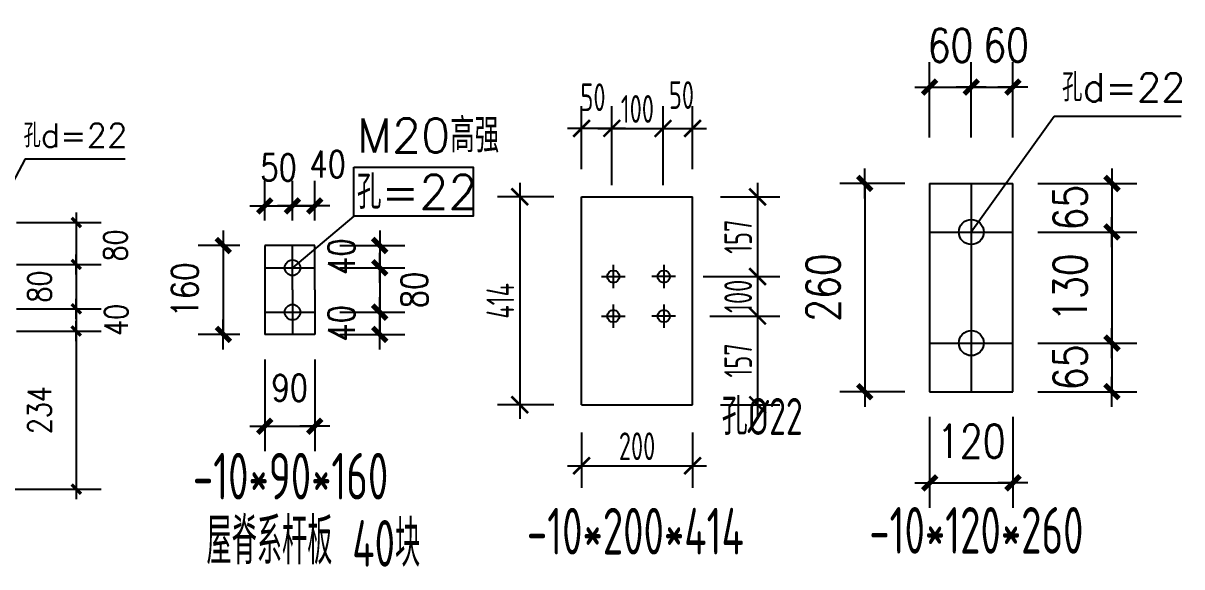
# Model space of a CAD drawing. Header units: millimetres. Extents: x 1471994 to 4527627, y -5186613 to -1927582.
# Drawn here: x 1483876 to 1488050, y -1975452 to -1973495 of the extents above; entities that cross this region are included whole.
import ezdxf
from ezdxf.enums import TextEntityAlignment as Align

# ---------------------------------------------------------------- set-up
doc = ezdxf.new("R2010")
doc.units = ezdxf.units.MM
doc.header["$LTSCALE"] = 1000
doc.header["$PDMODE"] = 34
doc.linetypes.add('CENTER', pattern=[50.8, 31.75, -6.35, 6.35, -6.35])
doc.layers.add('ADIM', color=3, linetype='Continuous')
doc.layers.add('轴线层', color=1, linetype='CENTER', lineweight=15)
doc.layers.add('钢架', color=7, linetype='Continuous', lineweight=25)
doc.styles.add('DIM_FONT', font='simplex.shx', dxfattribs={"width": 0.8, "bigfont": 'hztxt.shx'})
doc.styles.add('hz', font='gbenor.shx', dxfattribs={"width": 0.75, "height": 100, "bigfont": 'gbcbig.shx'})
doc.styles.get("Standard").update_dxf_attribs({"font": 'txt', "bigfont": 'gbcbig.shx'})
doc.styles.add('TSSD_Label', font='Tssdeng.shx', dxfattribs={"width": 0.7, "bigfont": 'hztxt.shx'})
doc.dimstyles.new('WGH(2)', dxfattribs={"dimscale": 1.2, "dimtxt": 100, "dimasz": 0.5, "dimexe": 75, "dimexo": 75, "dimgap": 75, "dimtad": 1, "dimdec": 0, "dimlfac": 0.5, "dimzin": 0, "dimdsep": 46, "dimtxsty": 'DIM_FONT', "dimblk1": '_DIMX', "dimblk2": '_DIMX', "dimsah": 1, "dimcen": 0.09, "dimclrd": 3, "dimclre": 3, "dimclrt": 7, "dimadec": 0, "dimazin": 0, "dimtfac": 1, "dimtdec": 0, "dimtix": 1, "dimtmove": 2, "dimatfit": 3, "dimldrblk": '_DIMX', "dimfxl": 1, "dimtolj": 1, "dimtzin": 0, "dimarcsym": 0})
doc.dimstyles.new('WGH(3)', dxfattribs={"dimscale": 1.2, "dimtxt": 100, "dimasz": 0.3, "dimexe": 75, "dimexo": 75, "dimgap": 75, "dimtad": 1, "dimdec": 0, "dimlfac": 0.333333, "dimzin": 0, "dimdsep": 46, "dimtxsty": 'DIM_FONT', "dimblk1": '_DIMX', "dimblk2": '_DIMX', "dimsah": 1, "dimcen": 0.09, "dimclrd": 3, "dimclre": 3, "dimclrt": 7, "dimazin": 0, "dimtfac": 1, "dimtdec": 0, "dimtix": 1, "dimtmove": 2, "dimatfit": 3, "dimldrblk": '_DIMX', "dimfxl": 1, "dimtolj": 1, "dimtzin": 0, "dimarcsym": 0})
doc.dimstyles.new('细化2倍GJ标注', dxfattribs={"dimtxt": 150, "dimasz": 60, "dimexe": 80, "dimexo": 100, "dimgap": 20, "dimtad": 1, "dimdec": 0, "dimlfac": 0.5, "dimzin": 0, "dimdsep": 46, "dimtxsty": 'hz', "dimblk1": 'ARCHTICK', "dimblk2": 'ARCHTICK', "dimsah": 1, "dimcen": 0.09, "dimdle": 50, "dimclrd": 3, "dimclre": 3, "dimclrt": 7, "dimadec": 0, "dimazin": 0, "dimtfac": 1, "dimtdec": 0, "dimtix": 1, "dimtmove": 2, "dimatfit": 3, "dimfxl": 1, "dimtolj": 1, "dimtzin": 0, "dimarcsym": 0})

# ---------------------------------------------------------------- blocks, each defined once
blk = doc.blocks.new('_DIMX')
blk.add_line((-150, 0), (150, 0))
at = {"const_width": 50}
blk.add_lwpolyline([(-70, -70), (70, 70)], dxfattribs=at)
blk = doc.blocks.new('*D1202')
at = {"color": 3, "lineweight": -2}
for p, q in [((1483851.8, -1974212.5), (1484157.6, -1974212.5)), ((1484067.6, -1974212.3), (1484067.6, -1974212.1)), ((1484067.6, -1974212.5), (1484067.6, -1974363.1)), ((1483851.8, -1974363.1), (1484157.6, -1974363.1)), ((1484067.6, -1974363.4), (1484067.6, -1974363.6))]:
    blk.add_line(p, q, dxfattribs=at)
at = {"layer": 'Defpoints', "color": 0}
for p in [(1483761.8, -1974212.5), (1483761.8, -1974363.1), (1484067.6, -1974363.1)]:
    blk.add_point(p, dxfattribs=at)
at = {"color": 3, "lineweight": -2, "xscale": 0.24, "yscale": 0.24, "zscale": 0.24}
for p, rotation in [((1484067.6, -1974212.5), 270), ((1484067.6, -1974363.1), 90)]:
    blk.add_blockref('_DIMX', p, dxfattribs=dict(at, rotation=rotation))
at = {"color": 7, "insert": (1484208.3, -1974294.8), "char_height": 84, "attachment_point": 5, "rotation": 90, "style": 'DIM_FONT'}
blk.add_mtext('\\A1;80', dxfattribs=at)
blk = doc.blocks.new('*D1203')
at = {"color": 3, "lineweight": -2}
for p, q in [((1483851.8, -1974363.1), (1484157.6, -1974363.1)), ((1484067.6, -1974362.9), (1484067.6, -1974362.7)), ((1484067.6, -1974363.1), (1484067.6, -1974523.1)), ((1483851.8, -1974523.1), (1484157.6, -1974523.1)), ((1484067.6, -1974523.4), (1484067.6, -1974523.6))]:
    blk.add_line(p, q, dxfattribs=at)
at = {"layer": 'Defpoints', "color": 0}
for p in [(1483761.8, -1974363.1), (1483761.8, -1974523.1), (1484067.6, -1974523.1)]:
    blk.add_point(p, dxfattribs=at)
at = {"color": 3, "lineweight": -2, "xscale": 0.24, "yscale": 0.24, "zscale": 0.24}
for p, rotation in [((1484067.6, -1974363.1), 270), ((1484067.6, -1974523.1), 90)]:
    blk.add_blockref('_DIMX', p, dxfattribs=dict(at, rotation=rotation))
at = {"color": 7, "insert": (1483935.6, -1974443.1), "char_height": 84, "attachment_point": 5, "rotation": 90, "style": 'DIM_FONT'}
blk.add_mtext('\\A1;80', dxfattribs=at)
blk = doc.blocks.new('*D1204')
at = {"color": 3, "lineweight": -2}
for p, q in [((1483851.8, -1974523.1), (1484157.6, -1974523.1)), ((1484067.6, -1974522.9), (1484067.6, -1974522.7)), ((1484067.6, -1974523.1), (1484067.6, -1974603.1)), ((1483851.8, -1974603.1), (1484157.6, -1974603.1)), ((1484067.6, -1974603.4), (1484067.6, -1974603.6))]:
    blk.add_line(p, q, dxfattribs=at)
at = {"layer": 'Defpoints', "color": 0}
for p in [(1483761.8, -1974523.1), (1483761.8, -1974603.1), (1484067.6, -1974603.1)]:
    blk.add_point(p, dxfattribs=at)
at = {"color": 3, "lineweight": -2, "xscale": 0.24, "yscale": 0.24, "zscale": 0.24}
for p, rotation in [((1484067.6, -1974523.1), 270), ((1484067.6, -1974603.1), 90)]:
    blk.add_blockref('_DIMX', p, dxfattribs=dict(at, rotation=rotation))
at = {"color": 7, "insert": (1484211.4, -1974563.1), "char_height": 84, "attachment_point": 5, "rotation": 90, "style": 'DIM_FONT'}
blk.add_mtext('\\A1;40', dxfattribs=at)
blk = doc.blocks.new('*D1195')
at = {"color": 3, "lineweight": -2}
for p, q in [((1483941.8, -1974603.1), (1484157.6, -1974603.1)), ((1484067.6, -1974603.4), (1484067.6, -1975172.3)), ((1483671.8, -1975172.5), (1484157.6, -1975172.5))]:
    blk.add_line(p, q, dxfattribs=at)
at = {"layer": 'Defpoints', "color": 0}
for p in [(1483851.8, -1974603.1), (1483581.8, -1975172.5), (1484067.6, -1975172.5)]:
    blk.add_point(p, dxfattribs=at)
at = {"color": 3, "lineweight": -2, "xscale": 0.24, "yscale": 0.24, "zscale": 0.24}
for p, rotation in [((1484067.6, -1974603.1), 90), ((1484067.6, -1975172.5), 270)]:
    blk.add_blockref('_DIMX', p, dxfattribs=dict(at, rotation=rotation))
at = {"color": 7, "insert": (1483935.6, -1974887.8), "char_height": 84, "attachment_point": 5, "rotation": 90, "style": 'DIM_FONT'}
blk.add_mtext('\\A1;234', dxfattribs=at)
blk = doc.blocks.new('*D1206')
at = {"color": 3, "lineweight": -2}
for p, q in [((1484746.4, -1974205.3), (1484746.4, -1974062.6)), ((1484846.4, -1974205.3), (1484846.4, -1974062.6)), ((1484746.1, -1974152.6), (1484745.7, -1974152.6)), ((1484746.4, -1974152.6), (1484846.4, -1974152.6)), ((1484846.8, -1974152.6), (1484847.1, -1974152.6))]:
    blk.add_line(p, q, dxfattribs=at)
at = {"layer": 'Defpoints', "color": 0}
for p in [(1484846.4, -1974152.6), (1484746.4, -1974295.3), (1484846.4, -1974295.3)]:
    blk.add_point(p, dxfattribs=at)
at = {"color": 3, "lineweight": -2, "xscale": 0.36, "yscale": 0.36, "zscale": 0.36}
blk.add_blockref('_DIMX', (1484746.4, -1974152.6), dxfattribs=at)
at = {"color": 3, "lineweight": -2, "xscale": 0.36, "yscale": 0.36, "zscale": 0.36, "rotation": 180}
blk.add_blockref('_DIMX', (1484846.4, -1974152.6), dxfattribs=at)
at = {"color": 7, "insert": (1484796.4, -1974014.6), "char_height": 96, "attachment_point": 5, "style": 'DIM_FONT'}
blk.add_mtext('\\A1;50', dxfattribs=at)
blk = doc.blocks.new('*D1207')
at = {"color": 3, "lineweight": -2}
for p, q in [((1484846.4, -1974205.3), (1484846.4, -1974062.6)), ((1484926.4, -1974205.3), (1484926.4, -1974062.6)), ((1484846.1, -1974152.6), (1484845.7, -1974152.6)), ((1484846.4, -1974152.6), (1484926.4, -1974152.6)), ((1484926.8, -1974152.6), (1484927.1, -1974152.6))]:
    blk.add_line(p, q, dxfattribs=at)
at = {"layer": 'Defpoints', "color": 0}
for p in [(1484926.4, -1974152.6), (1484846.4, -1974295.3), (1484926.4, -1974295.3)]:
    blk.add_point(p, dxfattribs=at)
at = {"color": 3, "lineweight": -2, "xscale": 0.36, "yscale": 0.36, "zscale": 0.36}
blk.add_blockref('_DIMX', (1484846.4, -1974152.6), dxfattribs=at)
at = {"color": 3, "lineweight": -2, "xscale": 0.36, "yscale": 0.36, "zscale": 0.36, "rotation": 180}
blk.add_blockref('_DIMX', (1484926.4, -1974152.6), dxfattribs=at)
at = {"color": 7, "insert": (1484973.2, -1974002.6), "char_height": 96, "attachment_point": 5, "style": 'DIM_FONT'}
blk.add_mtext('\\A1;40', dxfattribs=at)
blk = doc.blocks.new('*D1208')
at = {"color": 3, "lineweight": -2}
for p, q in [((1484746.4, -1974705.3), (1484746.4, -1975036)), ((1484926.4, -1974705.3), (1484926.4, -1975036)), ((1484746.1, -1974946), (1484745.7, -1974946)), ((1484746.4, -1974946), (1484926.4, -1974946)), ((1484926.8, -1974946), (1484927.1, -1974946))]:
    blk.add_line(p, q, dxfattribs=at)
at = {"layer": 'Defpoints', "color": 0}
for p in [(1484746.4, -1974615.3), (1484926.4, -1974615.3), (1484926.4, -1974946)]:
    blk.add_point(p, dxfattribs=at)
at = {"color": 3, "lineweight": -2, "xscale": 0.36, "yscale": 0.36, "zscale": 0.36}
blk.add_blockref('_DIMX', (1484746.4, -1974946), dxfattribs=at)
at = {"color": 3, "lineweight": -2, "xscale": 0.36, "yscale": 0.36, "zscale": 0.36, "rotation": 180}
blk.add_blockref('_DIMX', (1484926.4, -1974946), dxfattribs=at)
at = {"color": 7, "insert": (1484836.4, -1974808), "char_height": 96, "attachment_point": 5, "style": 'DIM_FONT'}
blk.add_mtext('\\A1;90', dxfattribs=at)
blk = doc.blocks.new('*D1209')
at = {"color": 3, "lineweight": -2}
for p, q in [((1485016.4, -1974295.3), (1485250.5, -1974295.3)), ((1485160.5, -1974294.9), (1485160.5, -1974294.5)), ((1485160.5, -1974295.3), (1485160.5, -1974375.3)), ((1485016.4, -1974375.3), (1485250.5, -1974375.3)), ((1485160.5, -1974375.6), (1485160.5, -1974376))]:
    blk.add_line(p, q, dxfattribs=at)
at = {"layer": 'Defpoints', "color": 0}
for p in [(1484926.4, -1974295.3), (1484926.4, -1974375.3), (1485160.5, -1974375.3)]:
    blk.add_point(p, dxfattribs=at)
at = {"color": 3, "lineweight": -2, "xscale": 0.36, "yscale": 0.36, "zscale": 0.36}
for p, rotation in [((1485160.5, -1974295.3), 270), ((1485160.5, -1974375.3), 90)]:
    blk.add_blockref('_DIMX', p, dxfattribs=dict(at, rotation=rotation))
at = {"color": 7, "insert": (1485022.5, -1974335.3), "char_height": 96, "attachment_point": 5, "rotation": 90, "style": 'DIM_FONT'}
blk.add_mtext('\\A1;40', dxfattribs=at)
blk = doc.blocks.new('*D1210')
at = {"color": 3, "lineweight": -2}
for p, q in [((1485016.4, -1974375.3), (1485250.5, -1974375.3)), ((1485160.5, -1974374.9), (1485160.5, -1974374.5)), ((1485160.5, -1974375.3), (1485160.5, -1974535.3)), ((1485016.4, -1974535.3), (1485250.5, -1974535.3)), ((1485160.5, -1974535.6), (1485160.5, -1974536))]:
    blk.add_line(p, q, dxfattribs=at)
at = {"layer": 'Defpoints', "color": 0}
for p in [(1484926.4, -1974375.3), (1484926.4, -1974535.3), (1485160.5, -1974535.3)]:
    blk.add_point(p, dxfattribs=at)
at = {"color": 3, "lineweight": -2, "xscale": 0.36, "yscale": 0.36, "zscale": 0.36}
for p, rotation in [((1485160.5, -1974375.3), 270), ((1485160.5, -1974535.3), 90)]:
    blk.add_blockref('_DIMX', p, dxfattribs=dict(at, rotation=rotation))
at = {"color": 7, "insert": (1485285.3, -1974455.3), "char_height": 96, "attachment_point": 5, "rotation": 90, "style": 'DIM_FONT'}
blk.add_mtext('\\A1;80', dxfattribs=at)
blk = doc.blocks.new('*D1205')
at = {"color": 3, "lineweight": -2}
for p, q in [((1485016.4, -1974535.3), (1485250.5, -1974535.3)), ((1485160.5, -1974534.9), (1485160.5, -1974534.5)), ((1485160.5, -1974535.3), (1485160.5, -1974615.3)), ((1485016.4, -1974615.3), (1485250.5, -1974615.3)), ((1485160.5, -1974615.6), (1485160.5, -1974616))]:
    blk.add_line(p, q, dxfattribs=at)
at = {"layer": 'Defpoints', "color": 0}
for p in [(1484926.4, -1974535.3), (1484926.4, -1974615.3), (1485160.5, -1974615.3)]:
    blk.add_point(p, dxfattribs=at)
at = {"color": 3, "lineweight": -2, "xscale": 0.36, "yscale": 0.36, "zscale": 0.36}
for p, rotation in [((1485160.5, -1974535.3), 270), ((1485160.5, -1974615.3), 90)]:
    blk.add_blockref('_DIMX', p, dxfattribs=dict(at, rotation=rotation))
at = {"color": 7, "insert": (1485022.5, -1974575.3), "char_height": 96, "attachment_point": 5, "rotation": 90, "style": 'DIM_FONT'}
blk.add_mtext('\\A1;40', dxfattribs=at)
blk = doc.blocks.new('*D1211')
at = {"color": 3, "lineweight": -2}
for p, q in [((1484656.4, -1974295.3), (1484507.1, -1974295.3)), ((1484597.1, -1974294.9), (1484597.1, -1974294.5)), ((1484597.1, -1974295.3), (1484597.1, -1974615.3)), ((1484656.4, -1974615.3), (1484507.1, -1974615.3)), ((1484597.1, -1974615.6), (1484597.1, -1974616))]:
    blk.add_line(p, q, dxfattribs=at)
at = {"layer": 'Defpoints', "color": 0}
for p in [(1484746.4, -1974295.3), (1484597.1, -1974615.3), (1484746.4, -1974615.3)]:
    blk.add_point(p, dxfattribs=at)
at = {"color": 3, "lineweight": -2, "xscale": 0.36, "yscale": 0.36, "zscale": 0.36}
for p, rotation in [((1484597.1, -1974295.3), 270), ((1484597.1, -1974615.3), 90)]:
    blk.add_blockref('_DIMX', p, dxfattribs=dict(at, rotation=rotation))
at = {"color": 7, "insert": (1484459.1, -1974455.3), "char_height": 96, "attachment_point": 5, "rotation": 90, "style": 'DIM_FONT'}
blk.add_mtext('\\A1;160', dxfattribs=at)
blk = doc.blocks.new('_ArchTick')
at = {"color": 0, "linetype": 'ByBlock', "const_width": 0.15}
blk.add_lwpolyline([(-0.5, -0.5), (0.5, 0.5)], dxfattribs=at)
blk = doc.blocks.new('*D1230')
at = {"color": 3, "lineweight": -2}
for p, q in [((1485887.6, -1974020), (1485887.6, -1973793.5)), ((1485996.5, -1974077.8), (1485996.5, -1973793.5)), ((1486046.5, -1973873.5), (1485837.6, -1973873.5))]:
    blk.add_line(p, q, dxfattribs=at)
at = {"layer": 'Defpoints', "color": 0}
for p in [(1485887.6, -1973873.5), (1485887.6, -1974120), (1485996.5, -1974177.8)]:
    blk.add_point(p, dxfattribs=at)
at = {"color": 3, "lineweight": -2, "xscale": 60, "yscale": 60, "zscale": 60, "rotation": 180}
blk.add_blockref('_ArchTick', (1485887.6, -1973873.5), dxfattribs=at)
at = {"color": 3, "lineweight": -2, "xscale": 60, "yscale": 60, "zscale": 60}
blk.add_blockref('_ArchTick', (1485996.5, -1973873.5), dxfattribs=at)
at = {"color": 7, "insert": (1485928.9, -1973761.2), "char_height": 100, "attachment_point": 5, "style": 'hz'}
blk.add_mtext('\\A1;50', dxfattribs=at)
blk = doc.blocks.new('*D1225')
at = {"color": 3, "lineweight": -2}
for p, q in [((1485996.5, -1973977.8), (1485996.5, -1973793.5)), ((1486181.2, -1974077.8), (1486181.2, -1973793.5)), ((1485946.5, -1973873.5), (1486231.2, -1973873.5))]:
    blk.add_line(p, q, dxfattribs=at)
at = {"layer": 'Defpoints', "color": 0}
for p in [(1486181.2, -1973873.5), (1485996.5, -1974077.8), (1486181.2, -1974177.8)]:
    blk.add_point(p, dxfattribs=at)
at = {"color": 3, "lineweight": -2, "xscale": 60, "yscale": 60, "zscale": 60, "rotation": 180}
blk.add_blockref('_ArchTick', (1485996.5, -1973873.5), dxfattribs=at)
at = {"color": 3, "lineweight": -2, "xscale": 60, "yscale": 60, "zscale": 60}
blk.add_blockref('_ArchTick', (1486181.2, -1973873.5), dxfattribs=at)
at = {"color": 7, "insert": (1486088.8, -1973803.5), "char_height": 100, "attachment_point": 5, "style": 'hz'}
blk.add_mtext('\\A1;100', dxfattribs=at)
blk = doc.blocks.new('*D1231')
at = {"color": 3, "lineweight": -2}
for p, q in [((1486181.2, -1973977.8), (1486181.2, -1973793.5)), ((1486287.6, -1974020), (1486287.6, -1973793.5)), ((1486131.2, -1973873.5), (1486337.6, -1973873.5))]:
    blk.add_line(p, q, dxfattribs=at)
at = {"layer": 'Defpoints', "color": 0}
for p in [(1486287.6, -1973873.5), (1486181.2, -1974077.8), (1486287.6, -1974120)]:
    blk.add_point(p, dxfattribs=at)
at = {"color": 3, "lineweight": -2, "xscale": 60, "yscale": 60, "zscale": 60, "rotation": 180}
blk.add_blockref('_ArchTick', (1486181.2, -1973873.5), dxfattribs=at)
at = {"color": 3, "lineweight": -2, "xscale": 60, "yscale": 60, "zscale": 60}
blk.add_blockref('_ArchTick', (1486287.6, -1973873.5), dxfattribs=at)
at = {"color": 7, "insert": (1486247.6, -1973753.5), "char_height": 100, "attachment_point": 5, "style": 'hz'}
blk.add_mtext('\\A1;50', dxfattribs=at)
blk = doc.blocks.new('*D1226')
at = {"color": 3, "lineweight": -2}
for p, q in [((1486521.7, -1974070), (1486521.7, -1974457)), ((1486387.6, -1974120), (1486601.7, -1974120)), ((1486325.9, -1974407), (1486601.7, -1974407))]:
    blk.add_line(p, q, dxfattribs=at)
at = {"layer": 'Defpoints', "color": 0}
for p in [(1486287.6, -1974120), (1486225.9, -1974407), (1486521.7, -1974407)]:
    blk.add_point(p, dxfattribs=at)
at = {"color": 3, "lineweight": -2, "xscale": 60, "yscale": 60, "zscale": 60}
for p, rotation in [((1486521.7, -1974120), 90), ((1486521.7, -1974407), 270)]:
    blk.add_blockref('_ArchTick', p, dxfattribs=dict(at, rotation=rotation))
at = {"color": 7, "insert": (1486451.7, -1974263.5), "char_height": 100, "attachment_point": 5, "rotation": 90, "style": 'hz'}
blk.add_mtext('\\A1;157', dxfattribs=at)
blk = doc.blocks.new('*D1227')
at = {"color": 3, "lineweight": -2}
for p, q in [((1486521.7, -1974357), (1486521.7, -1974599.2)), ((1486449.8, -1974407), (1486601.7, -1974407)), ((1486349.8, -1974549.2), (1486601.7, -1974549.2))]:
    blk.add_line(p, q, dxfattribs=at)
at = {"layer": 'Defpoints', "color": 0}
for p in [(1486349.8, -1974407), (1486249.8, -1974549.2), (1486521.7, -1974549.2)]:
    blk.add_point(p, dxfattribs=at)
at = {"color": 3, "lineweight": -2, "xscale": 60, "yscale": 60, "zscale": 60}
for p, rotation in [((1486521.7, -1974407), 90), ((1486521.7, -1974549.2), 270)]:
    blk.add_blockref('_ArchTick', p, dxfattribs=dict(at, rotation=rotation))
at = {"color": 7, "insert": (1486451.7, -1974478.1), "char_height": 100, "attachment_point": 5, "rotation": 90, "style": 'hz'}
blk.add_mtext('\\A1;100', dxfattribs=at)
blk = doc.blocks.new('*D1228')
at = {"color": 3, "lineweight": -2}
for p, q in [((1486521.7, -1974499.2), (1486521.7, -1974918.7)), ((1486349.8, -1974549.2), (1486601.7, -1974549.2)), ((1486387.6, -1974868.7), (1486601.7, -1974868.7))]:
    blk.add_line(p, q, dxfattribs=at)
at = {"layer": 'Defpoints', "color": 0}
for p in [(1486249.8, -1974549.2), (1486287.6, -1974868.7), (1486521.7, -1974868.7)]:
    blk.add_point(p, dxfattribs=at)
at = {"color": 3, "lineweight": -2, "xscale": 60, "yscale": 60, "zscale": 60}
for p, rotation in [((1486521.7, -1974549.2), 90), ((1486521.7, -1974868.7), 270)]:
    blk.add_blockref('_ArchTick', p, dxfattribs=dict(at, rotation=rotation))
at = {"color": 7, "insert": (1486451.7, -1974709), "char_height": 100, "attachment_point": 5, "rotation": 90, "style": 'hz'}
blk.add_mtext('\\A1;157', dxfattribs=at)
blk = doc.blocks.new('*D1232')
at = {"color": 3, "lineweight": -2}
for p, q in [((1485665.1, -1974070), (1485665.1, -1974918.7)), ((1485787.6, -1974120), (1485585.1, -1974120)), ((1485787.6, -1974868.7), (1485585.1, -1974868.7))]:
    blk.add_line(p, q, dxfattribs=at)
at = {"layer": 'Defpoints', "color": 0}
for p in [(1485887.6, -1974120), (1485665.1, -1974868.7), (1485887.6, -1974868.7)]:
    blk.add_point(p, dxfattribs=at)
at = {"color": 3, "lineweight": -2, "xscale": 60, "yscale": 60, "zscale": 60}
for p, rotation in [((1485665.1, -1974120), 90), ((1485665.1, -1974868.7), 270)]:
    blk.add_blockref('_ArchTick', p, dxfattribs=dict(at, rotation=rotation))
at = {"color": 7, "insert": (1485595.1, -1974494.4), "char_height": 100, "attachment_point": 5, "rotation": 90, "style": 'hz'}
blk.add_mtext('\\A1;414', dxfattribs=at)
blk = doc.blocks.new('*D1229')
at = {"color": 3, "lineweight": -2}
for p, q in [((1485887.6, -1974968.7), (1485887.6, -1975168.1)), ((1486287.6, -1974968.7), (1486287.6, -1975168.1)), ((1485837.6, -1975088.1), (1486337.6, -1975088.1))]:
    blk.add_line(p, q, dxfattribs=at)
at = {"layer": 'Defpoints', "color": 0}
for p in [(1485887.6, -1974868.7), (1486287.6, -1974868.7), (1486287.6, -1975088.1)]:
    blk.add_point(p, dxfattribs=at)
at = {"color": 3, "lineweight": -2, "xscale": 60, "yscale": 60, "zscale": 60, "rotation": 180}
blk.add_blockref('_ArchTick', (1485887.6, -1975088.1), dxfattribs=at)
at = {"color": 3, "lineweight": -2, "xscale": 60, "yscale": 60, "zscale": 60}
blk.add_blockref('_ArchTick', (1486287.6, -1975088.1), dxfattribs=at)
at = {"color": 7, "insert": (1486087.6, -1975018.1), "char_height": 100, "attachment_point": 5, "style": 'hz'}
blk.add_mtext('\\A1;200', dxfattribs=at)
blk = doc.blocks.new('*D1233')
at = {"color": 3, "lineweight": -2}
for p, q in [((1487051.6, -1974071.6), (1486817.6, -1974071.6)), ((1486907.6, -1974071.9), (1486907.6, -1974821.2)), ((1487051.6, -1974821.6), (1486817.6, -1974821.6))]:
    blk.add_line(p, q, dxfattribs=at)
at = {"layer": 'Defpoints', "color": 0}
for p in [(1487141.6, -1974071.6), (1486907.6, -1974821.6), (1487141.6, -1974821.6)]:
    blk.add_point(p, dxfattribs=at)
at = {"color": 3, "lineweight": -2, "xscale": 0.36, "yscale": 0.36, "zscale": 0.36}
for p, rotation in [((1486907.6, -1974071.6), 90), ((1486907.6, -1974821.6), 270)]:
    blk.add_blockref('_DIMX', p, dxfattribs=dict(at, rotation=rotation))
at = {"color": 7, "insert": (1486757.6, -1974446.6), "char_height": 120, "attachment_point": 5, "rotation": 90, "style": 'DIM_FONT'}
blk.add_mtext('\\A1;260', dxfattribs=at)
blk = doc.blocks.new('*D1234')
at = {"color": 3, "lineweight": -2}
for p, q in [((1487141.6, -1973906.6), (1487141.6, -1973634.6)), ((1487291.6, -1973906.6), (1487291.6, -1973634.6)), ((1487141.3, -1973724.6), (1487140.9, -1973724.6)), ((1487141.6, -1973724.6), (1487291.6, -1973724.6)), ((1487292, -1973724.6), (1487292.4, -1973724.6))]:
    blk.add_line(p, q, dxfattribs=at)
at = {"layer": 'Defpoints', "color": 0}
for p in [(1487291.6, -1973724.6), (1487141.6, -1973996.6), (1487291.6, -1973996.6)]:
    blk.add_point(p, dxfattribs=at)
at = {"color": 3, "lineweight": -2, "xscale": 0.36, "yscale": 0.36, "zscale": 0.36}
blk.add_blockref('_DIMX', (1487141.6, -1973724.6), dxfattribs=at)
at = {"color": 3, "lineweight": -2, "xscale": 0.36, "yscale": 0.36, "zscale": 0.36, "rotation": 180}
blk.add_blockref('_DIMX', (1487291.6, -1973724.6), dxfattribs=at)
at = {"color": 7, "insert": (1487216.6, -1973574.6), "char_height": 120, "attachment_point": 5, "style": 'DIM_FONT'}
blk.add_mtext('\\A1;60', dxfattribs=at)
blk = doc.blocks.new('*D1235')
at = {"color": 3, "lineweight": -2}
for p, q in [((1487291.6, -1973906.6), (1487291.6, -1973634.6)), ((1487441.6, -1973906.6), (1487441.6, -1973634.6)), ((1487291.3, -1973724.6), (1487290.9, -1973724.6)), ((1487291.6, -1973724.6), (1487441.6, -1973724.6)), ((1487442, -1973724.6), (1487442.4, -1973724.6))]:
    blk.add_line(p, q, dxfattribs=at)
at = {"layer": 'Defpoints', "color": 0}
for p in [(1487441.6, -1973724.6), (1487291.6, -1973996.6), (1487441.6, -1973996.6)]:
    blk.add_point(p, dxfattribs=at)
at = {"color": 3, "lineweight": -2, "xscale": 0.36, "yscale": 0.36, "zscale": 0.36}
blk.add_blockref('_DIMX', (1487291.6, -1973724.6), dxfattribs=at)
at = {"color": 3, "lineweight": -2, "xscale": 0.36, "yscale": 0.36, "zscale": 0.36, "rotation": 180}
blk.add_blockref('_DIMX', (1487441.6, -1973724.6), dxfattribs=at)
at = {"color": 7, "insert": (1487417.2, -1973573.4), "char_height": 120, "attachment_point": 5, "style": 'DIM_FONT'}
blk.add_mtext('\\A1;60', dxfattribs=at)
blk = doc.blocks.new('*D1237')
at = {"color": 3, "lineweight": -2}
for p, q in [((1487141.6, -1974911.6), (1487141.6, -1975240)), ((1487441.6, -1974911.6), (1487441.6, -1975240)), ((1487141.3, -1975150), (1487140.9, -1975150)), ((1487141.6, -1975150), (1487441.6, -1975150)), ((1487442, -1975150), (1487442.4, -1975150))]:
    blk.add_line(p, q, dxfattribs=at)
at = {"layer": 'Defpoints', "color": 0}
for p in [(1487141.6, -1974821.6), (1487441.6, -1974821.6), (1487441.6, -1975150)]:
    blk.add_point(p, dxfattribs=at)
at = {"color": 3, "lineweight": -2, "xscale": 0.36, "yscale": 0.36, "zscale": 0.36}
blk.add_blockref('_DIMX', (1487141.6, -1975150), dxfattribs=at)
at = {"color": 3, "lineweight": -2, "xscale": 0.36, "yscale": 0.36, "zscale": 0.36, "rotation": 180}
blk.add_blockref('_DIMX', (1487441.6, -1975150), dxfattribs=at)
at = {"color": 7, "insert": (1487291.6, -1975000), "char_height": 120, "attachment_point": 5, "style": 'DIM_FONT'}
blk.add_mtext('\\A1;120', dxfattribs=at)
blk = doc.blocks.new('*D1236')
at = {"color": 3, "lineweight": -2}
for p, q in [((1487531.6, -1974071.6), (1487888.2, -1974071.6)), ((1487798.2, -1974071.2), (1487798.2, -1974070.9)), ((1487798.2, -1974071.6), (1487798.2, -1974246.6)), ((1487531.6, -1974246.6), (1487888.2, -1974246.6)), ((1487798.2, -1974246.9), (1487798.2, -1974247.3))]:
    blk.add_line(p, q, dxfattribs=at)
at = {"layer": 'Defpoints', "color": 0}
for p in [(1487441.6, -1974071.6), (1487441.6, -1974246.6), (1487798.2, -1974246.6)]:
    blk.add_point(p, dxfattribs=at)
at = {"color": 3, "lineweight": -2, "xscale": 0.36, "yscale": 0.36, "zscale": 0.36}
for p, rotation in [((1487798.2, -1974071.6), 270), ((1487798.2, -1974246.6), 90)]:
    blk.add_blockref('_DIMX', p, dxfattribs=dict(at, rotation=rotation))
at = {"color": 7, "insert": (1487648.2, -1974159.1), "char_height": 120, "attachment_point": 5, "rotation": 90, "style": 'DIM_FONT'}
blk.add_mtext('\\A1;65', dxfattribs=at)
blk = doc.blocks.new('*D1238')
at = {"color": 3, "lineweight": -2}
for p, q in [((1487798.2, -1974246.2), (1487798.2, -1974245.9)), ((1487531.6, -1974246.6), (1487888.2, -1974246.6)), ((1487798.2, -1974246.6), (1487798.2, -1974646.6)), ((1487531.6, -1974646.6), (1487888.2, -1974646.6)), ((1487798.2, -1974646.9), (1487798.2, -1974647.3))]:
    blk.add_line(p, q, dxfattribs=at)
at = {"layer": 'Defpoints', "color": 0}
for p in [(1487441.6, -1974246.6), (1487441.6, -1974646.6), (1487798.2, -1974646.6)]:
    blk.add_point(p, dxfattribs=at)
at = {"color": 3, "lineweight": -2, "xscale": 0.36, "yscale": 0.36, "zscale": 0.36}
for p, rotation in [((1487798.2, -1974246.6), 270), ((1487798.2, -1974646.6), 90)]:
    blk.add_blockref('_DIMX', p, dxfattribs=dict(at, rotation=rotation))
at = {"color": 7, "insert": (1487648.2, -1974446.6), "char_height": 120, "attachment_point": 5, "rotation": 90, "style": 'DIM_FONT'}
blk.add_mtext('\\A1;130', dxfattribs=at)
blk = doc.blocks.new('*D1239')
at = {"color": 3, "lineweight": -2}
for p, q in [((1487531.6, -1974646.6), (1487888.2, -1974646.6)), ((1487798.2, -1974646.2), (1487798.2, -1974645.9)), ((1487798.2, -1974646.6), (1487798.2, -1974821.6)), ((1487531.6, -1974821.6), (1487888.2, -1974821.6)), ((1487798.2, -1974821.9), (1487798.2, -1974822.3))]:
    blk.add_line(p, q, dxfattribs=at)
at = {"layer": 'Defpoints', "color": 0}
for p in [(1487441.6, -1974646.6), (1487441.6, -1974821.6), (1487798.2, -1974821.6)]:
    blk.add_point(p, dxfattribs=at)
at = {"color": 3, "lineweight": -2, "xscale": 0.36, "yscale": 0.36, "zscale": 0.36}
for p, rotation in [((1487798.2, -1974646.6), 270), ((1487798.2, -1974821.6), 90)]:
    blk.add_blockref('_DIMX', p, dxfattribs=dict(at, rotation=rotation))
at = {"color": 7, "insert": (1487648.2, -1974734.1), "char_height": 120, "attachment_point": 5, "rotation": 90, "style": 'DIM_FONT'}
blk.add_mtext('\\A1;65', dxfattribs=at)

msp = doc.modelspace()

# ---------------------------------------------------------------- linework, layer by layer
for p, q in [((1487590.4, -1973830.9), (1487291.6, -1974246.6)), ((1488047.3, -1973830.9), (1487590.4, -1973830.9)), ((1483883.4, -1973983.5), (1483681.8, -1974363.1)), ((1483883.4, -1973983.5), (1484243.5, -1973983.5)), ((1487141.6, -1974071.6), (1487141.6, -1974821.6)), ((1487141.6, -1974071.6), (1487441.6, -1974071.6)), ((1487291.6, -1974071.6), (1487291.6, -1974821.6)), ((1487441.6, -1974821.6), (1487441.6, -1974071.6)), ((1485887.6, -1974120), (1486287.6, -1974120)), ((1485887.6, -1974680), (1485887.6, -1974120)), ((1485946.5, -1974120), (1485988.7, -1974120)), ((1486287.6, -1974680), (1486287.6, -1974120)), ((1485067, -1974189.7), (1484846.4, -1974375.3)), ((1487141.6, -1974246.6), (1487441.6, -1974246.6)), ((1484926.4, -1974295.3), (1484746.4, -1974295.3)), ((1484746.4, -1974295.3), (1484746.4, -1974615.3)), ((1484846.4, -1974455.3), (1484846.4, -1974295.3)), ((1484926.4, -1974455.3), (1484926.4, -1974295.3)), ((1486002.1, -1974364.8), (1486002.1, -1974449.2)), ((1486183.7, -1974364.8), (1486183.7, -1974449.2)), ((1484746.4, -1974375.3), (1484926.4, -1974375.3)), ((1485959.9, -1974407), (1486044.3, -1974407)), ((1486225.9, -1974407), (1486141.4, -1974407)), ((1484846.4, -1974455.3), (1484846.4, -1974615.3)), ((1484926.4, -1974455.3), (1484926.4, -1974615.3)), ((1484746.4, -1974535.3), (1484926.4, -1974535.3)), ((1486002.1, -1974507), (1486002.1, -1974591.5)), ((1486183.7, -1974507), (1486183.7, -1974591.5)), ((1485959.9, -1974549.2), (1486044.3, -1974549.2)), ((1486225.9, -1974549.2), (1486141.4, -1974549.2)), ((1484926.4, -1974615.3), (1484746.4, -1974615.3)), ((1487141.6, -1974646.6), (1487441.6, -1974646.6)), ((1487141.6, -1974646.6), (1487441.6, -1974646.6)), ((1487141.6, -1974646.6), (1487441.6, -1974646.6)), ((1487141.6, -1974821.6), (1487441.6, -1974821.6)), ((1487141.6, -1974821.6), (1487441.6, -1974821.6))]:
    msp.add_line(p, q)
at = {"color": 1}
for p, q in [((1485887.6, -1974868.7), (1485887.6, -1974680)), ((1486287.6, -1974868.7), (1486287.6, -1974680)), ((1485887.6, -1974868.7), (1486287.6, -1974868.7))]:
    msp.add_line(p, q, dxfattribs=at)
msp.add_lwpolyline([(1485067, -1974013.5), (1485497.1, -1974013.5), (1485497.1, -1974189.7), (1485067, -1974189.7)], close=True)
for centre, radius in [((1487291.6, -1974246.6), 45), ((1484846.4, -1974375.3), 28), ((1486002.1, -1974407), 22), ((1486183.7, -1974407), 22), ((1484846.4, -1974535.3), 28), ((1486002.1, -1974549.2), 22), ((1486183.7, -1974549.2), 22), ((1487291.6, -1974646.6), 45)]:
    msp.add_circle(centre, radius)

# ---------------------------------------------------------------- texts
at = {"layer": 'ADIM', "style": 'TSSD_Label', "width": 0.7}
msp.add_text('孔%%C22', height=133.16, dxfattribs=at).set_placement((1486684.5, -1975017.2), align=Align.BOTTOM_RIGHT)
at = {"layer": '轴线层', "color": 0, "linetype": 'ByBlock', "attachment_point": 1}
for insert, char_height, own_width in [((1487618.4, -1973674.7), 101.92, 1253.61), ((1483877.8, -1973855.9), 85.75, 1054.72)]:
    msp.add_mtext_dynamic_manual_height_columns('孔d=22', width=1506.743, gutter_width=12.5, heights=[336], dxfattribs=dict(at, insert=insert, char_height=char_height)).dxf.set("width", own_width)
at = {"layer": '轴线层', "color": 4, "linetype": 'ByBlock', "char_height": 122.5, "attachment_point": 1}
for s, insert in [('M20高强', (1485078.5, -1973837.7)), ('孔=22', (1485078.5, -1974040.9))]:
    msp.add_mtext_dynamic_manual_height_columns(s, width=1506.743, gutter_width=12.5, heights=[336], dxfattribs=dict(at, insert=insert))
at = {"layer": '钢架', "lineweight": 13, "char_height": 168, "attachment_point": 1, "style": 'hz'}
for s, insert, width in [(' -10*90*160', (1484419.3, -1975041.8), 1125.583), (' -10*200*414', (1485622.4, -1975239.8), 1125.583), (' -10*120*260', (1486855.9, -1975236.9), 1125.583), ('屋脊系杆板', (1484536.5, -1975275.4), 983.576), ('40块', (1485061.4, -1975283.7), 688.503)]:
    msp.add_mtext(s, dxfattribs=dict(at, insert=insert, width=width))

# ---------------------------------------------------------------- dimensions: what is measured, and where the dimension line sits
for base, p1, p2, text, dimstyle, picture, middle in [((1487441.6, -1973724.6), (1487291.6, -1973996.6), (1487441.6, -1973996.6), '60', 'WGH(3)', '*D1235', (1487417.2, -1973573.4)), ((1485887.6, -1973873.5), (1485996.5, -1974177.8), (1485887.6, -1974120), '50', '细化2倍GJ标注', '*D1230', (1485928.9, -1973761.2)), ((1486287.6, -1973873.5), (1486181.2, -1974077.8), (1486287.6, -1974120), '50', '细化2倍GJ标注', '*D1231', (1486247.6, -1973753.5))]:
    dim = msp.add_linear_dim(base=base, p1=p1, p2=p2, text=text, dimstyle=dimstyle)
    dim.commit()
    dim.dimension.update_dxf_attribs({"geometry": picture, "text_midpoint": middle, "dimtype": 160})
for base, p1, p2, text, dimstyle, picture, middle in [((1487291.6, -1973724.6), (1487141.6, -1973996.6), (1487291.6, -1973996.6), '60', 'WGH(3)', '*D1234', (1487216.6, -1973574.6)), ((1486181.2, -1973873.5), (1485996.5, -1974077.8), (1486181.2, -1974177.8), '100', '细化2倍GJ标注', '*D1225', (1486088.8, -1973803.5)), ((1487441.6, -1975150), (1487141.6, -1974821.6), (1487441.6, -1974821.6), '120', 'WGH(3)', '*D1237', (1487291.6, -1975000)), ((1486287.6, -1975088.1), (1485887.6, -1974868.7), (1486287.6, -1974868.7), '200', '细化2倍GJ标注', '*D1229', (1486087.6, -1975018.1))]:
    dim = msp.add_linear_dim(base=base, p1=p1, p2=p2, text=text, dimstyle=dimstyle)
    dim.commit()
    dim.dimension.update_dxf_attribs({"geometry": picture, "text_midpoint": middle})
for base, p1, p2, text, picture, middle in [((1484846.4, -1974152.6), (1484746.4, -1974295.3), (1484846.4, -1974295.3), '50', '*D1206', (1484796.4, -1974014.6)), ((1484926.4, -1974946), (1484746.4, -1974615.3), (1484926.4, -1974615.3), '90', '*D1208', (1484836.4, -1974808))]:
    dim = msp.add_linear_dim(base=base, p1=p1, p2=p2, text=text, dimstyle='WGH(2)', override={"dimtxt": 80, "dimasz": 0.3})
    dim.commit()
    dim.dimension.update_dxf_attribs({"geometry": picture, "text_midpoint": middle})
dim = msp.add_linear_dim(base=(1484926.4, -1974152.6), p1=(1484846.4, -1974295.3), p2=(1484926.4, -1974295.3), dimstyle='WGH(2)', override={"dimtxt": 80, "dimasz": 0.3})
dim.commit()
dim.dimension.update_dxf_attribs({"geometry": '*D1207', "text_midpoint": (1484973.2, -1974002.6), "dimtype": 160})
for base, p1, p2, text, dimstyle, picture, middle in [((1486907.6, -1974821.6), (1487141.6, -1974071.6), (1487141.6, -1974821.6), '260', 'WGH(3)', '*D1233', (1486757.6, -1974446.6)), ((1487798.2, -1974246.6), (1487441.6, -1974071.6), (1487441.6, -1974246.6), '65', 'WGH(3)', '*D1236', (1487648.2, -1974159.1)), ((1485665.1, -1974868.7), (1485887.6, -1974120), (1485887.6, -1974868.7), '414', '细化2倍GJ标注', '*D1232', (1485595.1, -1974494.4)), ((1486521.7, -1974407), (1486287.6, -1974120), (1486225.9, -1974407), '157', '细化2倍GJ标注', '*D1226', (1486451.7, -1974263.5)), ((1487798.2, -1974646.6), (1487441.6, -1974246.6), (1487441.6, -1974646.6), '130', 'WGH(3)', '*D1238', (1487648.2, -1974446.6)), ((1486521.7, -1974549.2), (1486349.8, -1974407), (1486249.8, -1974549.2), '100', '细化2倍GJ标注', '*D1227', (1486451.7, -1974478.1)), ((1486521.7, -1974868.7), (1486249.8, -1974549.2), (1486287.6, -1974868.7), '157', '细化2倍GJ标注', '*D1228', (1486451.7, -1974709)), ((1487798.2, -1974821.6), (1487441.6, -1974646.6), (1487441.6, -1974821.6), '65', 'WGH(3)', '*D1239', (1487648.2, -1974734.1))]:
    dim = msp.add_linear_dim(base=base, p1=p1, p2=p2, angle=90, text=text, dimstyle=dimstyle)
    dim.commit()
    dim.dimension.update_dxf_attribs({"geometry": picture, "text_midpoint": middle})
dim = msp.add_linear_dim(base=(1484067.6, -1974363.1), p1=(1483761.8, -1974212.5), p2=(1483761.8, -1974363.1), angle=90, text='80', dimstyle='WGH(2)', override={"dimtxt": 70, "dimasz": 0.2})
dim.commit()
dim.dimension.update_dxf_attribs({"geometry": '*D1202', "text_midpoint": (1484208.3, -1974294.8), "dimtype": 160})
for base, p1, p2, override, picture, middle in [((1484597.1, -1974615.3), (1484746.4, -1974295.3), (1484746.4, -1974615.3), {"dimtxt": 80, "dimasz": 0.3}, '*D1211', (1484459.1, -1974455.3)), ((1485160.5, -1974375.3), (1484926.4, -1974295.3), (1484926.4, -1974375.3), {"dimtxt": 80, "dimasz": 0.3}, '*D1209', (1485022.5, -1974335.3)), ((1484067.6, -1974523.1), (1483761.8, -1974363.1), (1483761.8, -1974523.1), {"dimtxt": 70, "dimasz": 0.2}, '*D1203', (1483935.6, -1974443.1)), ((1485160.5, -1974615.3), (1484926.4, -1974535.3), (1484926.4, -1974615.3), {"dimtxt": 80, "dimasz": 0.3}, '*D1205', (1485022.5, -1974575.3))]:
    dim = msp.add_linear_dim(base=base, p1=p1, p2=p2, angle=90, dimstyle='WGH(2)', override=override)
    dim.commit()
    dim.dimension.update_dxf_attribs({"geometry": picture, "text_midpoint": middle})
for base, p1, p2, override, picture, middle in [((1485160.5, -1974535.3), (1484926.4, -1974375.3), (1484926.4, -1974535.3), {"dimtxt": 80, "dimasz": 0.3}, '*D1210', (1485285.3, -1974455.3)), ((1484067.6, -1974603.1), (1483761.8, -1974523.1), (1483761.8, -1974603.1), {"dimtxt": 70, "dimasz": 0.2}, '*D1204', (1484211.4, -1974563.1))]:
    dim = msp.add_linear_dim(base=base, p1=p1, p2=p2, angle=90, dimstyle='WGH(2)', override=override)
    dim.commit()
    dim.dimension.update_dxf_attribs({"geometry": picture, "text_midpoint": middle, "dimtype": 160})
dim = msp.add_linear_dim(base=(1484067.6, -1975172.5), p1=(1483851.8, -1974603.1), p2=(1483581.8, -1975172.5), angle=90, text='234', dimstyle='WGH(2)', override={"dimtxt": 70, "dimasz": 0.2})
dim.commit()
dim.dimension.update_dxf_attribs({"geometry": '*D1195', "text_midpoint": (1483935.6, -1974887.8)})

doc.saveas('drawing.dxf')
